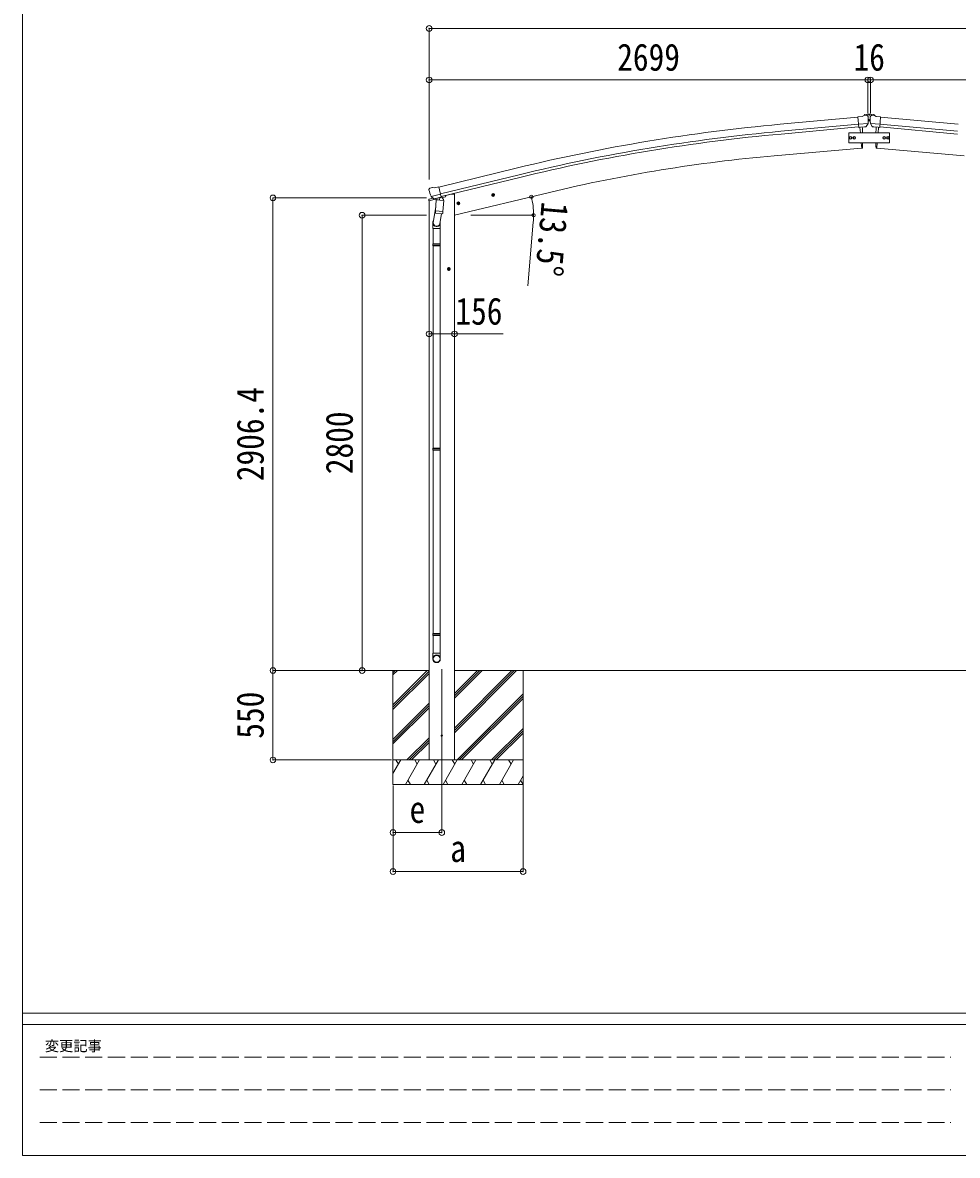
# Model space of a CAD drawing. Units: millimetres at full size. Extents: x -9783 to 33754, y -10064 to 6752.
# Drawn here: x -9783 to -4033, y -6828 to 138 of the extents above; entities that cross this region are included whole.
import ezdxf
from ezdxf.enums import TextEntityAlignment as Align

# ---------------------------------------------------------------- set-up
doc = ezdxf.new("R2010")
doc.units = ezdxf.units.MM
doc.header["$LTSCALE"] = 35
doc.header["$PDMODE"] = 32
doc.header["$PDSIZE"] = 35
doc.linetypes.add('DASHED3', pattern=[4, 3, -1])
for name, color, linetype, lineweight in [('0-0_0', 7, 'Continuous', 9), ('0-1_本体', 4, 'Continuous', 9), ('0-2_部品', 7, 'Continuous', 9), ('0-7_合掌部品', 3, 'Continuous', 9), ('0-8_PARTS2', 2, 'Continuous', 9), ('0-A_寸法', 6, 'Continuous', 9), ('F-0_240', 7, 'Continuous', 9)]:
    doc.layers.add(name, color=color, linetype=linetype, lineweight=lineweight)
doc.styles.add('ＭＳ ゴシック', font='')
doc.styles.get('ＭＳ ゴシック').set_extended_font_data('MS Gothic')

msp = doc.modelspace()

# ---------------------------------------------------------------- linework, layer by layer
at = {"layer": '0-0_0'}
for p, q in [((-7879.09, -3846.71), (-7282.75, -3846.71)), ((-7505, -3846.71), (-7505, -4546.71)), ((-7505, -4057.94), (-7293.77, -3846.71)), ((-7505, -3874.09), (-7477.62, -3846.71)), ((-7505, -3859.95), (-7491.76, -3846.71)), ((-7505, -4072.08), (-7282.75, -3849.83)), ((-7505, -4086.22), (-7282.75, -3863.97)), ((-7127.25, -4228.97), (-6744.99, -3846.71)), ((-7127.25, -4200.69), (-6773.27, -3846.71)), ((-7127.25, -4214.83), (-6759.13, -3846.71)), ((-7127.25, -4016.84), (-6957.12, -3846.71)), ((-7127.25, -4002.7), (-6971.26, -3846.71)), ((-7127.25, -3988.56), (-6985.41, -3846.71)), ((-7127.25, -3846.71), (-2024, -3846.71)), ((-6705, -3846.71), (-6705, -4546.71)), ((-7111.15, -4396.71), (-6705, -3990.57)), ((-7097, -4396.71), (-6705, -4004.71)), ((-7082.86, -4396.71), (-6705, -4018.86)), ((-7505, -4270.07), (-7282.75, -4047.82)), ((-7505, -4284.21), (-7282.75, -4061.96)), ((-7505, -4298.35), (-7282.75, -4076.1)), ((-6899.01, -4396.71), (-6705, -4202.7)), ((-6884.87, -4396.71), (-6705, -4216.84)), ((-6870.73, -4396.71), (-6705, -4230.99)), ((-7419.51, -4396.71), (-7282.75, -4259.95)), ((-7405.37, -4396.71), (-7282.75, -4274.09)), ((-7391.23, -4396.71), (-7282.75, -4288.24)), ((-6705, -4396.71), (-7505, -4396.71)), ((-7505, -4480.54), (-7456.6, -4396.71)), ((-7471.6, -4422.69), (-7486.61, -4396.71)), ((-7427.74, -4546.71), (-7341.13, -4396.71)), ((-7356.14, -4422.69), (-7371.14, -4396.71)), ((-7312.27, -4546.71), (-7225.66, -4396.71)), ((-7240.67, -4422.69), (-7255.67, -4396.71)), ((-7196.8, -4546.71), (-7110.19, -4396.71)), ((-7125.19, -4422.69), (-7140.2, -4396.71)), ((-7081.33, -4546.71), (-6994.72, -4396.71)), ((-7009.72, -4422.69), (-7024.73, -4396.71)), ((-6965.86, -4546.71), (-6879.25, -4396.71)), ((-6909.25, -4396.71), (-6894.25, -4422.69)), ((-6850.39, -4546.71), (-6763.78, -4396.71)), ((-6778.78, -4422.69), (-6793.78, -4396.71)), ((-7412.74, -4520.73), (-7397.74, -4546.71)), ((-7297.27, -4520.73), (-7282.27, -4546.71)), ((-7181.8, -4520.73), (-7166.8, -4546.71)), ((-7066.33, -4520.73), (-7051.33, -4546.71)), ((-6950.86, -4520.73), (-6935.86, -4546.71)), ((-6835.39, -4520.73), (-6820.39, -4546.71)), ((-6734.92, -4546.71), (-6705, -4494.9)), ((-6719.92, -4520.73), (-6704.92, -4546.71)), ((-7505, -4546.71), (-6705, -4546.71))]:
    msp.add_line(p, q, dxfattribs=at)
at = {"layer": '0-1_本体'}
for p, q in [((-4645.77, -444.3), (-5123.28, -487.51)), ((-4642.01, -487.3), (-5119.39, -530.49)), ((-4509.25, -487.3), (-4031.87, -530.49)), ((-4505.49, -444.3), (-4027.98, -487.51)), ((-4640.54, -504.08), (-5117.87, -547.26)), ((-4510.72, -504.08), (-4033.38, -547.26)), ((-5160.08, -681.13), (-4622.14, -634.07)), ((-3991.17, -681.13), (-4529.12, -634.07)), ((-7222.61, -873.12), (-6739.73, -755.64)), ((-7212.53, -915.09), (-6729.52, -797.62)), ((-7208.6, -931.47), (-6725.54, -813.98)), ((-7282.63, -956.42), (-7282.63, -4396.71)), ((-7127.13, -1046.71), (-6541.45, -906.1)), ((-7127.13, -916.71), (-7127.13, -4396.71)), ((-7151.63, -1376.21), (-7171.63, -1376.21)), ((-7161.63, -1368.7), (-7168.13, -1372.46)), ((-7168.13, -1372.46), (-7168.13, -1379.96)), ((-7168.13, -1379.96), (-7161.63, -1383.72)), ((-7161.63, -1386.21), (-7161.63, -1366.21)), ((-7155.13, -1372.46), (-7161.63, -1368.7))]:
    msp.add_line(p, q, dxfattribs=at)
at = {"layer": '0-1_本体', "color": 6}
msp.add_line((-7126.63, -1776.89), (-7282.63, -1776.89), dxfattribs=at)
at = {"layer": '0-1_本体'}
for points in [[(-7127.13, -916.71), (-7147.13, -916.71), (-7180.64, -924.75)], [(-7161.63, -1383.72), (-7155.13, -1379.96), (-7155.13, -1372.46)]]:
    msp.add_lwpolyline(points, dxfattribs=at)
for radius in [8.5, 7.7, 6.5]:
    msp.add_circle((-7161.63, -1376.21), radius, dxfattribs=at)
for centre, radius, start, end in [((-4127.15, -11497.51), 11054.98, 95.16866, 103.66973), ((-4127.15, -11497.51), 11011.82, 95.16974, 103.66973), ((-4127.15, -11497.51), 10994.98, 95.16974, 103.66973), ((-4337.1, -10087.91), 9442.71, 95.00001, 103.5)]:
    msp.add_arc(centre, radius, start, end, dxfattribs=at)
at = {"layer": '0-2_部品'}
for p, q in [((-7284.19, -890.26), (-7283.91, -891.41)), ((-7279.97, -881.68), (-7283.83, -887.98)), ((-7276.87, -879.43), (-7263.69, -876.27)), ((-7249.13, -878.94), (-7262.39, -876.25)), ((-7249.13, -878.94), (-7223.2, -872.72)), ((-7285.32, -958.59), (-7242.61, -948.34)), ((-7285.32, -951.7), (-7285.32, -958.59)), ((-7256.81, -942.49), (-7283.02, -948.78)), ((-7270.14, -930.56), (-7212.63, -916.76)), ((-7253.28, -945.47), (-7269.66, -930.98)), ((-7250.57, -946.04), (-7243.05, -944.24)), ((-7249.74, -945.94), (-7248.21, -945.57)), ((-7248.21, -945.57), (-7211.5, -936.76)), ((-7246.37, -945.8), (-7246.42, -946.54)), ((-7245.67, -947.58), (-7219.85, -954.01)), ((-7238.75, -952.93), (-7243.42, -1019.76)), ((-7193.06, -956.12), (-7238.75, -952.93)), ((-7236.97, -949.75), (-7237.2, -953.03)), ((-7217.46, -938.58), (-7218.48, -953.19)), ((-7211.5, -936.76), (-7209.97, -936.39)), ((-7208.42, -934.29), (-7207.48, -934.35)), ((-7207.48, -934.35), (-7194.16, -949.67)), ((-7203.48, -938.95), (-7184.6, -934.41)), ((-7197.73, -1022.96), (-7193.06, -956.12)), ((-7194.16, -949.67), (-7194.61, -956.01)), ((-7180.76, -926.23), (-7180.76, -929.55)), ((-7112.44, -975.81), (-7093, -971.14)), ((-7107.89, -968.03), (-7110.02, -975.23)), ((-7100.59, -966.28), (-7107.89, -968.03)), ((-7100.38, -983.2), (-7105.05, -963.75)), ((-7095.42, -971.72), (-7100.59, -966.28)), ((-7097.55, -978.92), (-7095.42, -971.72)), ((-6898.52, -924.45), (-6879.07, -919.78)), ((-6893.96, -916.67), (-6896.1, -923.87)), ((-6886.67, -914.92), (-6893.96, -916.67)), ((-6886.46, -931.84), (-6891.13, -912.4)), ((-6881.5, -920.37), (-6886.67, -914.92)), ((-6883.63, -927.56), (-6881.5, -920.37)), ((-7241.69, -995), (-7257.6, -1091.17)), ((-7244.28, -1032.23), (-7243.41, -1019.76)), ((-7243.89, -1033.59), (-7243.89, -1033.59)), ((-7197.73, -1022.96), (-7243.42, -1019.76)), ((-7242.44, -1034.37), (-7200.74, -1037.28)), ((-7206.17, -1036.9), (-7216.9, -1100.49)), ((-7197.75, -1022.96), (-7198.63, -1035.65)), ((-7259.75, -1128.33), (-7259.75, -1093.98)), ((-7213.75, -1093.67), (-7213.75, -1128.33)), ((-7213.75, -1128.33), (-7259.75, -1128.33)), ((-7257.75, -1128.33), (-7257.75, -1222.33)), ((-7215.75, -1128.33), (-7215.75, -1222.33)), ((-7259.75, -1224.33), (-7258.75, -1222.33)), ((-7213.75, -1224.33), (-7259.75, -1224.33)), ((-7213.75, -1232.33), (-7259.75, -1232.33)), ((-7214.75, -1222.33), (-7258.75, -1222.33)), ((-7214.75, -1234.33), (-7258.75, -1234.33)), ((-7257.75, -1234.33), (-7257.75, -2478.52)), ((-7215.75, -1234.33), (-7215.75, -2478.52)), ((-7213.75, -1224.33), (-7214.75, -1222.33)), ((-7213.75, -1232.33), (-7214.75, -1234.33)), ((-7213.75, -1224.33), (-7213.75, -1232.33)), ((-7151.25, -1378.39), (-7171.25, -1378.39)), ((-7161.25, -1370.88), (-7167.75, -1374.64)), ((-7167.75, -1374.64), (-7167.75, -1382.14)), ((-7167.75, -1382.14), (-7161.25, -1385.9)), ((-7161.25, -1388.39), (-7161.25, -1368.39)), ((-7154.75, -1374.64), (-7161.25, -1370.88)), ((-7259.75, -2480.52), (-7258.75, -2478.52)), ((-7213.75, -2480.52), (-7259.75, -2480.52)), ((-7213.75, -2488.52), (-7259.75, -2488.52)), ((-7214.75, -2478.52), (-7258.75, -2478.52)), ((-7214.75, -2490.52), (-7258.75, -2490.52)), ((-7257.75, -2490.52), (-7257.75, -3618.7)), ((-7215.75, -2490.52), (-7215.75, -3618.7)), ((-7213.75, -2480.52), (-7214.75, -2478.52)), ((-7213.75, -2488.52), (-7214.75, -2490.52)), ((-7213.75, -2480.52), (-7213.75, -2488.52)), ((-7259.75, -3620.7), (-7258.75, -3618.7)), ((-7213.75, -3620.7), (-7259.75, -3620.7)), ((-7214.75, -3618.7), (-7258.75, -3618.7)), ((-7213.75, -3620.7), (-7214.75, -3618.7)), ((-7213.75, -3620.7), (-7213.75, -3628.7)), ((-7213.75, -3628.7), (-7259.75, -3628.7)), ((-7214.75, -3630.7), (-7258.75, -3630.7)), ((-7257.75, -3630.7), (-7257.75, -3740.7)), ((-7215.75, -3630.7), (-7215.75, -3740.7)), ((-7213.75, -3628.7), (-7214.75, -3630.7)), ((-7259.75, -3774.84), (-7259.75, -3740.7)), ((-7213.75, -3740.7), (-7259.75, -3740.7)), ((-7213.75, -3774.84), (-7213.75, -3740.7))]:
    msp.add_line(p, q, dxfattribs=at)
for points in [[(-7217.77, -938.17), (-7208.05, -935.83), (-7223.2, -872.72)], [(-7270.41, -929.99), (-7269.82, -930.83), (-7269.66, -930.98)], [(-7217.77, -938.17), (-7218.01, -938.32), (-7242.78, -944.27), (-7243.05, -944.24)], [(-6896.1, -923.87), (-6890.93, -929.32), (-6883.63, -927.56)], [(-7110.02, -975.23), (-7104.85, -980.67), (-7097.55, -978.92)], [(-7259.75, -1224.33), (-7259.75, -1232.33), (-7258.75, -1234.33)], [(-7161.25, -1385.9), (-7154.75, -1382.14), (-7154.75, -1374.64)], [(-7259.75, -2480.52), (-7259.75, -2488.52), (-7258.75, -2490.52)], [(-7259.75, -3620.7), (-7259.75, -3628.7), (-7258.75, -3630.7)]]:
    msp.add_lwpolyline(points, dxfattribs=at)
for centre, radius in [((-7102.72, -973.48), 8.5), ((-7102.72, -973.48), 7.7), ((-7102.72, -973.48), 6.5), ((-6888.8, -922.12), 8.5), ((-6888.8, -922.12), 7.7), ((-6888.8, -922.12), 6.5), ((-7161.25, -1378.39), 8.5), ((-7161.25, -1378.39), 7.7), ((-7161.25, -1378.39), 6.5)]:
    msp.add_circle(centre, radius, dxfattribs=at)
at = {"layer": '0-2_部品', "color": 4}
msp.add_circle((-7204.88, -4246.71), 4.5, dxfattribs=at)
at = {"layer": '0-2_部品'}
for centre, radius, start, end in [((-7087.11, -844.16), 202.4, 193.5, 205.09125), ((-7275.71, -884.3), 5, 103.5, 148.5), ((-7262.99, -879.19), 3, 78.5, 103.5), ((-7282.32, -951.7), 3, 103.5, 180), ((-7249.85, -945.45), 0.5, 248.23754, 283.5), ((-7246.87, -945.76), 0.5, 356, 103.5), ((-7245.42, -946.61), 1, 176, 256), ((-7219.5, -953.04), 1.03, 250.03897, 351.96569), ((-7216.86, -938.66), 0.604, 100.59842, 172.20595), ((-7210.09, -935.9), 0.5, 283.5, 318.76246), ((-7185.76, -929.55), 5, 283.5, 0), ((-7242.34, -1032.4), 1.95, 175.04017, 217.47766), ((-7242.3, -1032.37), 2, 217.40962, 266), ((-7200.6, -1035.29), 2, 266, 349.46843), ((-7229.75, -1093.98), 30, 177.45142, 180)]:
    msp.add_arc(centre, radius, start, end, dxfattribs=at)
for centre, major_axis, ratio, start_param, end_param in [((-7281.27, -889.55), (-1.57, -2.57), 0.99628, 4.712389, 5.4996506), ((-7251.3, -943.22), (-0.73, -2.92), 0.997631, 5.8041905, 6.6006116), ((-7251.24, -942.99), (2.63, 3.16), 0.650902, 4.0958226, 4.1686332), ((-7251.27, -943.12), (-0.73, -2.92), 0.997631, 0.3902369, 0.4789948), ((-7236.75, -1093.67), (23, 0), 0.996195, 2.5560258, 6.5663028), ((-7236.75, -1093.67), (21, 0), 0.996195, 2.9349147, 5.9512394), ((-7236.75, -3773.1), (-23, 0), 0.996195, 3.1415927, 6.2831853), ((-7236.75, -3774.84), (-23, 0), 0.996195, 3.1415927, 6.2831853), ((-7236.75, -3774.84), (0, -23.43), 0.981806, 4.712389, 7.8539816)]:
    msp.add_ellipse(centre, major_axis=major_axis, ratio=ratio, start_param=start_param, end_param=end_param, dxfattribs=at)
msp.add_ellipse((-7236.75, -3774.84), major_axis=(21, 0), ratio=0.996195, dxfattribs=at)
at = {"layer": '0-7_合掌部品'}
for p, q in [((-4618.96, -439.86), (-4645.53, -442.18)), ((-4639.87, -506.85), (-4645.53, -442.18)), ((-4582.67, -482.15), (-4641.58, -487.3)), ((-4618.96, -439.86), (-4607.24, -433.09)), ((-4592.34, -431.51), (-4606.01, -432.7)), ((-4579.39, -424.53), (-4603.53, -426.64)), ((-4593.92, -501.63), (-4582.98, -482.7)), ((-4583.21, -437.26), (-4588.69, -432.66)), ((-4582.14, -439.3), (-4582.02, -440.64)), ((-4581.41, -466.03), (-4569.38, -466.03)), ((-4579.39, -424.53), (-4571.39, -424.53)), ((-4574.13, -429.25), (-4573.29, -429.25)), ((-4574.13, -461.95), (-4573.29, -461.95)), ((-4571.39, -424.53), (-4547.26, -426.64)), ((-4568.65, -439.3), (-4568.76, -440.64)), ((-4568.12, -482.15), (-4509.21, -487.3)), ((-4556.87, -501.63), (-4567.81, -482.7)), ((-4567.58, -437.26), (-4562.1, -432.66)), ((-4558.45, -431.51), (-4544.78, -432.7)), ((-4543.89, -432.47), (-4547.26, -426.64)), ((-4543.89, -432.66), (-4543.89, -432.47)), ((-4531.83, -439.86), (-4543.55, -433.09)), ((-4531.83, -439.86), (-4505.26, -442.18)), ((-4510.92, -506.85), (-4505.26, -442.18)), ((-4629.91, -505.97), (-4639.87, -506.85)), ((-4632.9, -506.23), (-4629.89, -540.58)), ((-4632.9, -506.23), (-4629.89, -540.58)), ((-4596.31, -503.03), (-4604.01, -503.71)), ((-4554.48, -503.03), (-4546.78, -503.71)), ((-4517.89, -506.23), (-4520.89, -540.58)), ((-4517.89, -506.23), (-4520.89, -540.58)), ((-4520.88, -505.97), (-4510.92, -506.85)), ((-4624.65, -600.58), (-4621.74, -633.84)), ((-4624.65, -600.58), (-4621.74, -633.84)), ((-4526.14, -600.58), (-4529.05, -633.84)), ((-4526.14, -600.58), (-4529.05, -633.84)), ((-4621.74, -633.84), (-4619.68, -633.59)), ((-4529.05, -633.84), (-4531.11, -633.59))]:
    msp.add_line(p, q, dxfattribs=at)
for points in [[(-4606.89, -432.66), (-4606.89, -432.47), (-4603.53, -426.64)], [(-4582.59, -481.52), (-4582.88, -482.5), (-4582.98, -482.7)], [(-4576.65, -428.41), (-4577.49, -428.41), (-4577.49, -429.25), (-4576.65, -429.25)], [(-4576.65, -461.11), (-4577.49, -461.11), (-4577.49, -461.95), (-4576.65, -461.95)], [(-4574.97, -427.57), (-4574.97, -426.73), (-4575.81, -426.73), (-4575.81, -427.57)], [(-4575.81, -430.09), (-4575.81, -430.93), (-4574.97, -430.93), (-4574.97, -430.09)], [(-4574.97, -460.27), (-4574.97, -459.43), (-4575.81, -459.43), (-4575.81, -460.27)], [(-4575.81, -462.79), (-4575.81, -463.63), (-4574.97, -463.63), (-4574.97, -462.79)], [(-4573.29, -429.25), (-4573.29, -428.41), (-4574.13, -428.41)], [(-4573.29, -461.95), (-4573.29, -461.11), (-4574.13, -461.11)], [(-4568.2, -481.52), (-4567.91, -482.5), (-4567.81, -482.7)], [(-4629.91, -505.97), (-4629.64, -506.04), (-4604.27, -503.82), (-4604.01, -503.71)], [(-4520.88, -505.97), (-4521.15, -506.04), (-4546.52, -503.82), (-4546.78, -503.71)]]:
    msp.add_lwpolyline(points, dxfattribs=at)
for points in [[(-4450.42, -600.58), (-4450.42, -540.58), (-4700.42, -540.58), (-4700.42, -600.58)], [(-4698.43, -570.58), (-4694.68, -564.08), (-4687.17, -564.08), (-4683.42, -570.58), (-4687.17, -577.08), (-4694.68, -577.08)], [(-4674.93, -570.58), (-4671.18, -564.08), (-4663.67, -564.08), (-4659.92, -570.58), (-4663.67, -577.08), (-4671.18, -577.08)], [(-4475.92, -570.58), (-4479.67, -564.08), (-4487.18, -564.08), (-4490.93, -570.58), (-4487.18, -577.08), (-4479.67, -577.08)], [(-4452.42, -570.58), (-4456.17, -564.08), (-4463.68, -564.08), (-4467.43, -570.58), (-4463.68, -577.08), (-4456.17, -577.08)]]:
    msp.add_lwpolyline(points, close=True, dxfattribs=at)
for centre, radius in [((-4575.39, -428.83), 3.5), ((-4575.39, -461.53), 3.5), ((-4690.92, -570.58), 8.5), ((-4690.92, -570.58), 7.7), ((-4690.92, -570.58), 6.5), ((-4667.42, -570.58), 8.5), ((-4667.42, -570.58), 7.7), ((-4667.42, -570.58), 6.5), ((-4483.42, -570.58), 8.5), ((-4483.42, -570.58), 7.7), ((-4483.42, -570.58), 6.5), ((-4459.92, -570.58), 8.5), ((-4459.92, -570.58), 7.7), ((-4459.92, -570.58), 6.5)]:
    msp.add_circle(centre, radius, dxfattribs=at)
for centre, radius, start, end in [((-4605.74, -435.69), 3, 95, 120), ((-4591.9, -436.49), 5, 50.00648, 94.99352), ((-4783.65, -458.28), 202.4, 353.4085, 5), ((-4576.65, -427.57), 0.84, 270, 0), ((-4576.65, -430.09), 0.84, 0, 90), ((-4576.65, -460.27), 0.84, 270, 0), ((-4576.65, -462.79), 0.84, 0, 90), ((-4574.13, -427.57), 0.84, 180, 270), ((-4574.13, -430.09), 0.84, 90, 180), ((-4574.13, -460.27), 0.84, 180, 270), ((-4574.13, -462.79), 0.84, 90, 180), ((-4367.14, -458.28), 202.4, 175, 186.5915), ((-4558.88, -436.49), 5, 85.00648, 129.99352), ((-4545.05, -435.69), 3, 60, 85), ((-5515.5, -578.02), 900, 2.38465, 4.64986), ((-3635.29, -578.02), 900, 175.35014, 177.61535), ((-5515.5, -578.02), 900, 356.63919, 358.5641), ((-3635.29, -578.02), 900, 181.4359, 183.36081), ((-4620.04, -630.61), 3, 277, 356.63919), ((-4530.75, -630.61), 3, 183.36081, 263)]:
    msp.add_arc(centre, radius, start, end, dxfattribs=at)
for centre, major_axis, ratio, start_param, end_param in [((-4577.82, -435.26), (-15.35, 3.44), 0.101033, 5.9751426, 5.9753737), ((-4585.14, -439.56), (2.71, -1.31), 0.997474, 0.5366567, 1.3225652), ((-4565.65, -439.56), (-2.71, -1.31), 0.997474, 4.9606201, 5.7465286), ((-4572.97, -435.26), (15.35, 3.44), 0.101033, 0.3078116, 0.3080427), ((-4596.57, -500.04), (1.62, -2.54), 0.997631, 5.8041905, 5.8929484), ((-4596.64, -499.93), (-3.5, 2.17), 0.650902, 2.1145521, 2.1873627), ((-4596.52, -500.13), (1.62, -2.54), 0.997631, 5.965759, 6.7621801), ((-4554.27, -500.13), (-1.62, -2.54), 0.997631, 5.8041905, 6.6006116), ((-4554.15, -499.93), (3.5, 2.17), 0.650902, 4.0958226, 4.1686332), ((-4554.22, -500.04), (-1.62, -2.54), 0.997631, 0.3902369, 0.4789948)]:
    msp.add_ellipse(centre, major_axis=major_axis, ratio=ratio, start_param=start_param, end_param=end_param, dxfattribs=at)
at = {"layer": '0-8_PARTS2'}
msp.add_line((-7204.88, -3837.5), (-7204.88, -4596.71), dxfattribs=at)
at = {"layer": '0-A_寸法'}
for p, q in [((-7282.63, 101.65), (-7282.63, -214.97)), ((-7282.63, 101.65), (-1868.63, 101.65)), ((-7282.63, -214.97), (-7282.63, -827.2)), ((-7282.63, -214.97), (-4583.63, -214.97)), ((-4583.63, -214.97), (-4567.63, -214.97)), ((-4583.63, -214.97), (-4583.63, -421.71)), ((-4583.63, -214.97), (-4583.63, -421.71)), ((-4567.63, -214.97), (-4567.63, -421.71)), ((-4567.63, -214.97), (-4567.63, -421.71)), ((-4567.63, -214.97), (-1868.63, -214.97)), ((-8243.2, -940.31), (-7298.12, -940.31)), ((-8243.2, -3846.71), (-8243.2, -940.31)), ((-7695.23, -1046.71), (-7298.12, -1046.71)), ((-7695.23, -3846.71), (-7695.23, -1046.71)), ((-7026.13, -1046.71), (-6639.27, -1046.71)), ((-6642.13, -1089.17), (-6676.49, -1481.67)), ((-7126.63, -1776.89), (-6826.63, -1776.89)), ((-8243.2, -3846.71), (-7515.09, -3846.71)), ((-8243.2, -4396.71), (-8243.2, -3846.71)), ((-8243.2, -4396.71), (-7515.09, -4396.71)), ((-6704.88, -5083.07), (-6704.88, -4521.92)), ((-7504.88, -5083.07), (-7504.88, -4554.13)), ((-7504.88, -4843.1), (-7504.88, -4554.13)), ((-7204.63, -4843.1), (-7204.63, -4554.13)), ((-7204.63, -4843.1), (-7504.88, -4843.1)), ((-7504.88, -5083.07), (-6704.88, -5083.07))]:
    msp.add_line(p, q, dxfattribs=at)
for centre in [(-6653.73, -933.06), (-6640.27, -1046.71)]:
    msp.add_circle(centre, 10.62, dxfattribs=at)
for start, end in [(0, 13.5), (354.99678, 0)]:
    msp.add_arc((-7127.13, -1046.71), 486.86, start, end, dxfattribs=at)
for p in [(-7282.63, 101.65), (-7282.63, -214.97), (-4583.63, -214.97), (-4567.63, -214.97), (-8243.2, -940.31), (-7695.23, -1046.71), (-7282.63, -1776.89), (-7126.63, -1776.89), (-8243.2, -3846.71), (-7695.23, -3846.71), (-8243.2, -4396.71), (-7504.88, -4843.1), (-7204.63, -4843.1), (-7504.88, -5083.07), (-6704.88, -5083.07)]:
    msp.add_point(p, dxfattribs=at)
at = {"layer": 'F-0_240', "color": 5}
for p, q in [((-9783.03, 6751.9), (-9783.03, -6828.1)), ((-9783.03, -5953.1), (9396.97, -5953.1)), ((-9783.03, -6023.1), (6285.75, -6023.1)), ((-9783.03, -6828.1), (9396.97, -6828.1))]:
    msp.add_line(p, q, dxfattribs=at)
at = {"layer": 'F-0_240', "color": 4, "linetype": 'DASHED3'}
for p, q in [((-9678.03, -6224.35), (-4074.25, -6224.35)), ((-9678.03, -6425.6), (-4074.25, -6425.6)), ((-9678.03, -6626.85), (-4074.25, -6626.85))]:
    msp.add_line(p, q, dxfattribs=at)

# ---------------------------------------------------------------- texts
at = {"layer": '0-A_寸法', "color": 7, "style": 'ＭＳ ゴシック', "width": 0.85}
for s, p in [('2699', (-6125.63, -207.97)), ('16', (-4671.88, -207.97)), ('156', (-7121, -1769.89)), ('e', (-7403, -4833.6)), ('a', (-7153, -5073.57))]:
    msp.add_text(s, height=166.8, dxfattribs=at).set_placement(p, align=Align.BOTTOM_LEFT)
for s, rotation, p in [('13.5°', 264.997, (-6639.68, -955.12)), ('2906.4', 90, (-8250.2, -2682.26)), ('2800', 90, (-7702.23, -2639.21)), ('550', 90, (-8250.2, -4266.08))]:
    msp.add_text(s, height=166.8, rotation=rotation, dxfattribs=at).set_placement(p, align=Align.BOTTOM_LEFT)
at = {"layer": 'F-0_240', "style": 'ＭＳ ゴシック'}
msp.add_text('変更記事', height=64.15, dxfattribs=at).set_placement((-9646.27, -6206.85), align=Align.BOTTOM_LEFT)

doc.saveas('drawing.dxf')
